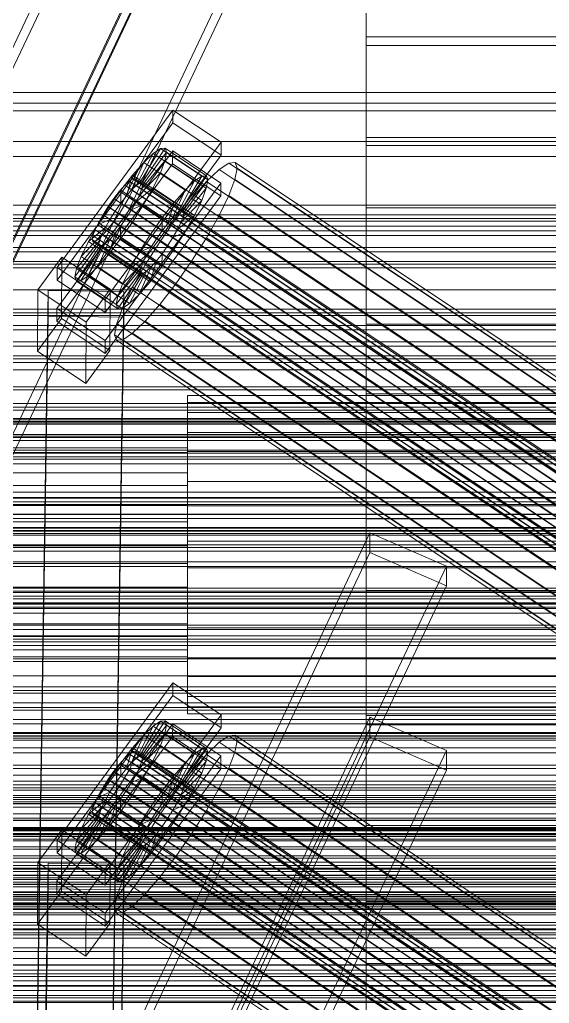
# Model space of a CAD drawing. Header units: millimetres. Extents: x -1970 to 59977, y -65068 to 6837.
# Drawn here: x -382.4 to -256.4, y -32616.7 to -32382.7 of the extents above; entities that cross this region are included whole.
import ezdxf

# ---------------------------------------------------------------- set-up
doc = ezdxf.new("R2010")
doc.units = ezdxf.units.MM
for name, color, linetype, lineweight in [('frontal_C01', 7, 'Continuous', 0), ('frontal_C02', 7, 'Continuous', 0), ('frontal_C03', 7, 'Continuous', 0), ('frontal_C03-dry', 7, 'Continuous', 0)]:
    doc.layers.add(name, color=color, linetype=linetype, lineweight=lineweight)

msp = doc.modelspace()

# ---------------------------------------------------------------- linework, layer by layer
at = {"layer": 'frontal_C01'}
for p, q in [((-439.114, -32505.516), (-299.114, -32210.225)), ((-439.114, -32510.386), (-299.114, -32215.095)), ((-280.886, -32218.066), (-420.886, -32513.357)), ((-420.886, -32518.227), (-280.886, -32222.936)), ((-439.114, -32551.172), (-299.114, -32255.881)), ((-439.114, -32556.042), (-299.114, -32260.751)), ((-280.886, -32263.722), (-420.886, -32559.014)), ((-420.886, -32563.884), (-280.886, -32268.593)), ((-300, -32358.508), (-300, -32388.85)), ((-300, -32412.647), (-300, -32376.767)), ((-300, -32388.85), (-300, -32427.445)), ((300, -32388.85), (-300, -32388.85)), ((-373.501, -32441.64), (-345.969, -32404.196)), ((-345.981, -32407.24), (-345.969, -32404.196)), ((-345.969, -32404.196), (-334.501, -32411.85)), ((-345.981, -32407.24), (-373.513, -32444.684)), ((-334.513, -32414.893), (-345.981, -32407.24)), ((-334.501, -32411.85), (-362.033, -32449.293)), ((-353.892, -32421.627), (-348.918, -32413.349)), ((-353.378, -32421.586), (-347.835, -32413.263)), ((-348.918, -32413.349), (-350.645, -32414.507)), ((-347.835, -32413.263), (-348.918, -32413.349)), ((-348.918, -32413.349), (-339.088, -32419.909)), ((-347.835, -32413.263), (-338.005, -32419.823)), ((-347.47, -32414.255), (-347.835, -32413.263)), ((-334.501, -32411.85), (-334.513, -32414.893)), ((-300, -32455.157), (-300, -32412.647)), ((300, -32412.647), (-300, -32412.647)), ((-373.539, -32451.38), (-346.008, -32413.936)), ((-362.045, -32452.337), (-334.513, -32414.893)), ((-354.71, -32422.175), (-350.645, -32414.507)), ((-353.384, -32423.004), (-347.847, -32416.257)), ((-353.205, -32422.056), (-347.47, -32414.255)), ((-350.645, -32414.507), (-352.899, -32416.658)), ((-350.645, -32414.507), (-340.816, -32421.067)), ((-348.941, -32419.133), (-347.847, -32416.257)), ((-347.847, -32416.257), (-347.47, -32414.255)), ((-347.847, -32416.257), (-338.017, -32422.817)), ((-347.47, -32414.255), (-337.64, -32420.815)), ((-346.02, -32416.98), (-346.008, -32413.936)), ((-346.008, -32413.936), (-334.539, -32421.59)), ((-346.02, -32416.98), (-373.551, -32454.424)), ((-355.777, -32423.194), (-352.899, -32416.658)), ((-352.899, -32416.658), (-355.525, -32419.655)), ((-352.899, -32416.658), (-343.069, -32423.218)), ((-334.551, -32424.633), (-346.02, -32416.98)), ((-334.938, -32418.346), (-337.95, -32421.221)), ((-332.629, -32416.798), (-334.938, -32418.346)), ((-334.938, -32418.346), (-150.629, -32541.344)), ((-331.181, -32416.683), (-332.629, -32416.798)), ((-332.629, -32416.798), (-148.32, -32539.796)), ((-331.197, -32420.685), (-330.692, -32418.009)), ((-330.692, -32418.009), (-331.181, -32416.683)), ((-331.181, -32416.683), (-146.872, -32539.682)), ((-330.692, -32418.009), (-146.383, -32541.007)), ((-355.525, -32419.655), (-358.345, -32423.294)), ((-357.021, -32424.614), (-355.525, -32419.655)), ((-355.53, -32420.534), (-356.348, -32421.082)), ((-355.017, -32420.493), (-355.53, -32420.534)), ((-355.53, -32420.534), (-141.731, -32563.211)), ((-355.525, -32419.655), (-345.695, -32426.214)), ((-354.844, -32420.963), (-355.017, -32420.493)), ((-355.017, -32420.493), (-141.218, -32563.171)), ((-353.902, -32424.366), (-348.941, -32419.133)), ((-350.678, -32422.686), (-348.941, -32419.133)), ((-348.941, -32419.133), (-339.111, -32425.692)), ((-339.088, -32419.909), (-344.062, -32428.187)), ((-338.005, -32419.823), (-343.549, -32428.146)), ((-337.64, -32420.815), (-343.376, -32428.616)), ((-340.816, -32421.067), (-339.088, -32419.909)), ((-339.088, -32419.909), (-338.005, -32419.823)), ((-337.64, -32420.815), (-338.017, -32422.817)), ((-338.005, -32419.823), (-337.64, -32420.815)), ((-332.659, -32424.529), (-331.197, -32420.685)), ((-331.197, -32420.685), (-146.887, -32543.684)), ((-334.539, -32421.59), (-362.071, -32459.033)), ((-357.415, -32422.101), (-358.659, -32423.52)), ((-356.348, -32421.082), (-357.415, -32422.101)), ((-357.415, -32422.101), (-143.617, -32564.778)), ((-357.021, -32424.614), (-355.777, -32423.194)), ((-356.363, -32424.956), (-355.541, -32423.273)), ((-356.348, -32421.082), (-142.549, -32563.76)), ((-355.777, -32423.194), (-354.71, -32422.175)), ((-345.947, -32429.754), (-355.777, -32423.194)), ((-355.541, -32423.273), (-355.022, -32421.911)), ((-355.541, -32423.273), (-141.742, -32565.951)), ((-355.022, -32421.911), (-354.844, -32420.963)), ((-355.022, -32421.911), (-141.224, -32564.589)), ((-354.844, -32420.963), (-141.045, -32563.641)), ((-354.725, -32426.049), (-350.678, -32422.686)), ((-354.71, -32422.175), (-353.892, -32421.627)), ((-344.88, -32428.735), (-354.71, -32422.175)), ((-353.384, -32423.004), (-353.902, -32424.366)), ((-353.892, -32421.627), (-353.378, -32421.586)), ((-344.062, -32428.187), (-353.892, -32421.627)), ((-353.205, -32422.056), (-353.384, -32423.004)), ((-343.554, -32429.564), (-353.384, -32423.004)), ((-343.549, -32428.146), (-353.378, -32421.586)), ((-353.378, -32421.586), (-353.205, -32422.056)), ((-343.376, -32428.616), (-353.205, -32422.056)), ((-352.938, -32426.674), (-350.678, -32422.686)), ((-350.678, -32422.686), (-340.848, -32429.246)), ((-343.069, -32423.218), (-345.947, -32429.754)), ((-345.695, -32426.214), (-343.069, -32423.218)), ((-340.816, -32421.067), (-344.88, -32428.735)), ((-338.017, -32422.817), (-343.554, -32429.564)), ((-343.069, -32423.218), (-340.816, -32421.067)), ((-337.95, -32421.221), (-341.461, -32425.227)), ((-338.017, -32422.817), (-339.111, -32425.692)), ((-337.95, -32421.221), (-153.641, -32544.219)), ((-334.539, -32421.59), (-334.551, -32424.633)), ((-362.083, -32462.077), (-334.551, -32424.633)), ((-359.995, -32425.244), (-361.332, -32427.154)), ((-358.345, -32423.294), (-361.166, -32427.327)), ((-358.659, -32423.52), (-359.995, -32425.244)), ((-146.196, -32567.922), (-359.995, -32425.244)), ((-358.659, -32423.52), (-144.861, -32566.198)), ((-358.345, -32423.294), (-358.357, -32426.337)), ((-358.357, -32426.337), (-357.021, -32424.614)), ((-348.515, -32429.853), (-358.345, -32423.294)), ((-357.434, -32426.845), (-356.363, -32424.956)), ((-347.191, -32431.173), (-357.021, -32424.614)), ((-356.363, -32424.956), (-142.565, -32567.634)), ((-353.902, -32424.366), (-354.725, -32426.049)), ((-344.073, -32430.926), (-353.902, -32424.366)), ((-341.461, -32425.227), (-345.231, -32430.092)), ((-341.461, -32425.227), (-157.152, -32548.225)), ((-334.981, -32429.279), (-332.659, -32424.529)), ((-332.659, -32424.529), (-148.35, -32547.528)), ((-361.166, -32427.327), (-363.797, -32431.479)), ((-361.332, -32427.154), (-362.578, -32429.121)), ((-361.332, -32427.154), (-147.533, -32569.832)), ((-359.693, -32428.248), (-361.166, -32427.327)), ((-361.166, -32427.327), (-351.336, -32433.887)), ((-359.693, -32428.248), (-358.357, -32426.337)), ((-358.68, -32428.812), (-357.434, -32426.845)), ((-358.357, -32426.337), (-348.527, -32432.897)), ((-357.434, -32426.845), (-143.635, -32569.523)), ((-355.796, -32427.939), (-357.042, -32429.906)), ((-354.725, -32426.049), (-355.796, -32427.939)), ((-355.796, -32427.939), (-352.938, -32426.674)), ((-345.966, -32434.499), (-355.796, -32427.939)), ((-355.569, -32430.827), (-352.938, -32426.674)), ((-344.895, -32432.609), (-354.725, -32426.049)), ((-352.938, -32426.674), (-343.108, -32433.234)), ((-348.515, -32429.853), (-345.695, -32426.214)), ((-345.695, -32426.214), (-347.191, -32431.173)), ((-339.111, -32425.692), (-344.073, -32430.926)), ((-339.111, -32425.692), (-340.848, -32429.246)), ((-300, -32427.445), (-300, -32471.662)), ((300, -32427.445), (-300, -32427.445)), ((-360.939, -32430.215), (-363.797, -32431.479)), ((-362.578, -32429.121), (-363.648, -32431.011)), ((-362.578, -32429.121), (-148.779, -32571.799)), ((-362.01, -32432.104), (-360.939, -32430.215)), ((-360.939, -32430.215), (-359.693, -32428.248)), ((-351.109, -32436.775), (-360.939, -32430.215)), ((-360.017, -32430.723), (-358.68, -32428.812)), ((-349.863, -32434.808), (-359.693, -32428.248)), ((-358.68, -32428.812), (-144.881, -32571.49)), ((-357.042, -32429.906), (-358.378, -32431.816)), ((-357.042, -32429.906), (-355.569, -32430.827)), ((-347.212, -32436.466), (-357.042, -32429.906)), ((-351.336, -32433.887), (-348.515, -32429.853)), ((-345.231, -32430.092), (-349.002, -32435.484)), ((-348.527, -32432.897), (-348.515, -32429.853)), ((-345.947, -32429.754), (-347.191, -32431.173)), ((-344.88, -32428.735), (-345.947, -32429.754)), ((-160.922, -32553.09), (-345.231, -32430.092)), ((-340.848, -32429.246), (-344.895, -32432.609)), ((-344.062, -32428.187), (-344.88, -32428.735)), ((-344.073, -32430.926), (-343.554, -32429.564)), ((-343.549, -32428.146), (-344.062, -32428.187)), ((-343.554, -32429.564), (-343.376, -32428.616)), ((-343.376, -32428.616), (-343.549, -32428.146)), ((-340.848, -32429.246), (-343.108, -32433.234)), ((-338.003, -32434.612), (-334.981, -32429.279)), ((-334.981, -32429.279), (-150.672, -32552.278)), ((-363.797, -32431.479), (-366.057, -32435.468)), ((-362.01, -32432.104), (-366.057, -32435.468)), ((-363.648, -32431.011), (-364.471, -32432.694)), ((-363.797, -32431.479), (-353.967, -32438.039)), ((-363.648, -32431.011), (-149.85, -32573.689)), ((-362.833, -32433.787), (-362.01, -32432.104)), ((-362.596, -32433.866), (-361.352, -32432.447)), ((-352.18, -32438.664), (-362.01, -32432.104)), ((-361.352, -32432.447), (-360.017, -32430.723)), ((-361.352, -32432.447), (-147.554, -32575.124)), ((-360.017, -32430.723), (-146.218, -32573.401)), ((-358.378, -32431.816), (-359.714, -32433.54)), ((-358.39, -32434.86), (-355.569, -32430.827)), ((-358.378, -32431.816), (-358.39, -32434.86)), ((-348.548, -32438.376), (-358.378, -32431.816)), ((-355.569, -32430.827), (-345.739, -32437.387)), ((-347.191, -32431.173), (-348.527, -32432.897)), ((-345.966, -32434.499), (-344.895, -32432.609)), ((-344.895, -32432.609), (-344.073, -32430.926)), ((-362.833, -32433.787), (-367.794, -32439.021)), ((-364.989, -32434.056), (-365.168, -32435.004)), ((-364.471, -32432.694), (-364.989, -32434.056)), ((-364.989, -32434.056), (-151.191, -32576.734)), ((-364.482, -32435.433), (-363.664, -32434.885)), ((-364.471, -32432.694), (-150.672, -32575.372)), ((-360.958, -32434.959), (-363.836, -32441.496)), ((-363.664, -32434.885), (-362.596, -32433.866)), ((-363.664, -32434.885), (-149.865, -32577.563)), ((-363.351, -32435.149), (-362.833, -32433.787)), ((-353.003, -32440.347), (-362.833, -32433.787)), ((-362.596, -32433.866), (-148.798, -32576.544)), ((-360.958, -32434.959), (-362.025, -32435.978)), ((-359.714, -32433.54), (-361.21, -32438.499)), ((-361.21, -32438.499), (-358.39, -32434.86)), ((-359.714, -32433.54), (-360.958, -32434.959)), ((-351.128, -32441.519), (-360.958, -32434.959)), ((-349.884, -32440.1), (-359.714, -32433.54)), ((-358.39, -32434.86), (-348.56, -32441.42)), ((-353.967, -32438.039), (-351.336, -32433.887)), ((-351.336, -32433.887), (-349.863, -32434.808)), ((-349.863, -32434.808), (-351.109, -32436.775)), ((-348.527, -32432.897), (-349.863, -32434.808)), ((-347.212, -32436.466), (-345.966, -32434.499)), ((-343.108, -32433.234), (-345.966, -32434.499)), ((-343.108, -32433.234), (-345.739, -32437.387)), ((-341.52, -32440.163), (-338.003, -32434.612)), ((-338.003, -32434.612), (-153.694, -32557.61)), ((-363.53, -32436.097), (-369.265, -32443.898)), ((-363.357, -32436.567), (-368.9, -32444.89)), ((-363.351, -32435.149), (-368.888, -32441.896)), ((-362.843, -32436.526), (-367.817, -32444.804)), ((-366.057, -32435.468), (-367.794, -32439.021)), ((-362.025, -32435.978), (-366.09, -32443.646)), ((-366.057, -32435.468), (-356.228, -32442.028)), ((-365.168, -32435.004), (-364.995, -32435.474)), ((-365.168, -32435.004), (-151.369, -32577.682)), ((-364.995, -32435.474), (-364.482, -32435.433)), ((-364.995, -32435.474), (-151.196, -32578.152)), ((-364.482, -32435.433), (-150.683, -32578.111)), ((-363.53, -32436.097), (-363.351, -32435.149)), ((-363.357, -32436.567), (-363.53, -32436.097)), ((-353.7, -32442.657), (-363.53, -32436.097)), ((-362.843, -32436.526), (-363.357, -32436.567)), ((-353.527, -32443.127), (-363.357, -32436.567)), ((-353.521, -32441.709), (-363.351, -32435.149)), ((-362.025, -32435.978), (-362.843, -32436.526)), ((-353.014, -32443.086), (-362.843, -32436.526)), ((-352.196, -32442.538), (-362.025, -32435.978)), ((-353.967, -32438.039), (-351.109, -32436.775)), ((-349.002, -32435.484), (-352.519, -32441.035)), ((-351.109, -32436.775), (-352.18, -32438.664)), ((-349.002, -32435.484), (-164.693, -32558.482)), ((-348.548, -32438.376), (-347.212, -32436.466)), ((-345.739, -32437.387), (-347.212, -32436.466)), ((-378.086, -32446.968), (-372.35, -32439.167)), ((-372.408, -32453.777), (-372.35, -32439.167)), ((-372.35, -32439.167), (-360.882, -32446.82)), ((-367.794, -32439.021), (-368.888, -32441.896)), ((-367.794, -32439.021), (-357.964, -32445.581)), ((-363.836, -32441.496), (-361.21, -32438.499)), ((-361.21, -32438.499), (-351.38, -32445.059)), ((-356.228, -32442.028), (-353.967, -32438.039)), ((-356.228, -32442.028), (-352.18, -32438.664)), ((-352.18, -32438.664), (-353.003, -32440.347)), ((-349.884, -32440.1), (-348.548, -32438.376)), ((-345.739, -32437.387), (-348.56, -32441.42)), ((-348.56, -32441.42), (-348.548, -32438.376)), ((-373.501, -32441.64), (-373.513, -32444.684)), ((-362.033, -32449.293), (-373.501, -32441.64)), ((-368.888, -32441.896), (-369.265, -32443.898)), ((-368.888, -32441.896), (-359.058, -32448.456)), ((-366.09, -32443.646), (-363.836, -32441.496)), ((-363.836, -32441.496), (-354.006, -32448.056)), ((-359.058, -32448.456), (-353.521, -32441.709)), ((-357.964, -32445.581), (-353.003, -32440.347)), ((-352.519, -32441.035), (-355.541, -32446.367)), ((-354.006, -32448.056), (-351.128, -32441.519)), ((-353.521, -32441.709), (-353.7, -32442.657)), ((-353.003, -32440.347), (-353.521, -32441.709)), ((-352.519, -32441.035), (-168.21, -32564.033)), ((-352.196, -32442.538), (-351.128, -32441.519)), ((-351.38, -32445.059), (-349.884, -32440.1)), ((-348.56, -32441.42), (-351.38, -32445.059)), ((-351.128, -32441.519), (-349.884, -32440.1)), ((-345.291, -32445.554), (-341.52, -32440.163)), ((-341.52, -32440.163), (-157.211, -32563.161)), ((-369.265, -32443.898), (-368.9, -32444.89)), ((-369.265, -32443.898), (-359.436, -32450.458)), ((-367.817, -32444.804), (-366.09, -32443.646)), ((-366.09, -32443.646), (-356.26, -32450.206)), ((-359.436, -32450.458), (-353.7, -32442.657)), ((-359.07, -32451.45), (-353.527, -32443.127)), ((-357.987, -32451.364), (-353.014, -32443.086)), ((-357.964, -32445.581), (-356.228, -32442.028)), ((-356.26, -32450.206), (-352.196, -32442.538)), ((-353.7, -32442.657), (-353.527, -32443.127)), ((-353.527, -32443.127), (-353.014, -32443.086)), ((-353.014, -32443.086), (-352.196, -32442.538)), ((-373.513, -32444.684), (-362.045, -32452.337)), ((-368.9, -32444.89), (-367.817, -32444.804)), ((-368.9, -32444.89), (-359.07, -32451.45)), ((-367.817, -32444.804), (-357.987, -32451.364)), ((-359.058, -32448.456), (-357.964, -32445.581)), ((-355.541, -32446.367), (-357.863, -32451.117)), ((-355.541, -32446.367), (-171.232, -32569.365)), ((-351.38, -32445.059), (-354.006, -32448.056)), ((-349.061, -32450.419), (-345.291, -32445.554)), ((-345.291, -32445.554), (-160.982, -32568.553)), ((-378.512, -32640.133), (-375.644, -32447.133)), ((-378.086, -32446.968), (-378.143, -32461.578)), ((-366.618, -32454.621), (-378.086, -32446.968)), ((-375.644, -32453.221), (-375.644, -32447.133)), ((-375.644, -32447.133), (-357.646, -32447.376)), ((-360.882, -32446.82), (-366.618, -32454.621)), ((-360.882, -32446.82), (-360.939, -32461.43)), ((-357.646, -32447.376), (-360.514, -32640.376)), ((-359.436, -32450.458), (-359.058, -32448.456)), ((-357.646, -32447.376), (-357.646, -32453.464)), ((-354.006, -32448.056), (-356.26, -32450.206)), ((-362.045, -32452.337), (-362.033, -32449.293)), ((-359.07, -32451.45), (-359.436, -32450.458)), ((-357.863, -32451.117), (-359.326, -32454.961)), ((-356.26, -32450.206), (-357.987, -32451.364)), ((-357.863, -32451.117), (-173.554, -32574.115)), ((-352.572, -32454.426), (-349.061, -32450.419)), ((-349.061, -32450.419), (-164.752, -32573.417)), ((-378.512, -32646.221), (-375.644, -32453.221)), ((-357.646, -32453.464), (-375.644, -32453.221)), ((-373.539, -32451.38), (-373.551, -32454.424)), ((-362.071, -32459.033), (-373.539, -32451.38)), ((-360.514, -32646.464), (-357.646, -32453.464)), ((-357.987, -32451.364), (-359.07, -32451.45)), ((-372.408, -32453.777), (-378.143, -32461.578)), ((-373.551, -32454.424), (-362.083, -32462.077)), ((-360.939, -32461.43), (-372.408, -32453.777)), ((-366.675, -32469.231), (-366.618, -32454.621)), ((-359.326, -32454.961), (-359.83, -32457.637)), ((-359.326, -32454.961), (-175.016, -32577.959)), ((-355.584, -32457.301), (-352.572, -32454.426)), ((-352.572, -32454.426), (-168.263, -32577.424)), ((-300, -32501.4), (-300, -32455.157)), ((-300, -32455.157), (300, -32455.157)), ((-359.83, -32457.637), (-359.341, -32458.963)), ((-359.83, -32457.637), (-175.521, -32580.635)), ((-357.893, -32458.848), (-355.584, -32457.301)), ((-355.584, -32457.301), (-171.275, -32580.299)), ((-362.083, -32462.077), (-362.071, -32459.033)), ((-359.341, -32458.963), (-357.893, -32458.848)), ((-359.341, -32458.963), (-175.032, -32581.961)), ((-357.893, -32458.848), (-173.584, -32581.846)), ((-378.143, -32461.578), (-366.675, -32469.231)), ((-366.675, -32469.231), (-360.939, -32461.43)), ((-342.5, -32476.171), (-342.5, -32472.077)), ((-342.5, -32472.077), (-342.5, -32473.747)), ((342.5, -32472.077), (-342.5, -32472.077)), ((-300, -32471.662), (-300, -32518.488)), ((300, -32471.662), (-300, -32471.662)), ((-342.5, -32473.747), (-342.5, -32480.929)), ((342.5, -32473.747), (-342.5, -32473.747)), ((-342.5, -32485.407), (-342.5, -32476.171)), ((342.5, -32476.171), (-342.5, -32476.171)), ((-342.5, -32480.929), (-342.5, -32492.528)), ((342.5, -32480.929), (-342.5, -32480.929)), ((-342.5, -32484.533), (-450.5, -32484.533)), ((-342.5, -32485.654), (-450.5, -32485.654)), ((-342.5, -32485.654), (-342.5, -32484.533)), ((-342.5, -32484.533), (-342.5, -32487.28)), ((-342.5, -32498.378), (-342.5, -32485.407)), ((342.5, -32485.407), (-342.5, -32485.407)), ((-342.5, -32490.474), (-342.5, -32485.654)), ((-342.5, -32487.28), (-450.5, -32487.28)), ((-342.5, -32487.28), (-342.5, -32493.478)), ((-342.5, -32490.474), (-450.5, -32490.474)), ((-342.5, -32498.257), (-342.5, -32490.474)), ((-342.5, -32493.478), (-450.5, -32493.478)), ((-342.5, -32492.528), (-342.5, -32506.778)), ((342.5, -32492.528), (-342.5, -32492.528)), ((-342.5, -32493.478), (-342.5, -32502.183)), ((-342.5, -32498.257), (-450.5, -32498.257)), ((-342.5, -32507.82), (-342.5, -32498.257)), ((-342.5, -32513.11), (-342.5, -32498.378)), ((-342.5, -32498.378), (342.5, -32498.378)), ((-450.5, -32502.183), (-342.5, -32502.183)), ((-342.5, -32502.183), (-342.5, -32512.069)), ((-300, -32548.226), (-300, -32501.4)), ((300, -32501.4), (-300, -32501.4)), ((-342.5, -32506.778), (-342.5, -32521.511)), ((342.5, -32506.778), (-342.5, -32506.778)), ((-342.5, -32507.82), (-450.5, -32507.82)), ((-342.5, -32517.706), (-342.5, -32507.82)), ((-342.5, -32512.069), (-450.5, -32512.069)), ((-342.5, -32512.069), (-342.5, -32521.632)), ((-342.5, -32527.361), (-342.5, -32513.11)), ((342.5, -32513.11), (-342.5, -32513.11)), ((-342.5, -32517.706), (-450.5, -32517.706)), ((-342.5, -32526.411), (-342.5, -32517.706)), ((-300, -32518.488), (-300, -32564.732)), ((300, -32518.488), (-300, -32518.488)), ((-342.5, -32521.511), (-342.5, -32534.482)), ((342.5, -32521.511), (-342.5, -32521.511)), ((-342.5, -32521.632), (-450.5, -32521.632)), ((-342.5, -32521.632), (-342.5, -32529.415)), ((-342.5, -32526.411), (-450.5, -32526.411)), ((-342.5, -32532.608), (-342.5, -32526.411)), ((-342.5, -32538.96), (-342.5, -32527.361)), ((342.5, -32527.361), (-342.5, -32527.361)), ((-342.5, -32529.415), (-450.5, -32529.415)), ((-342.5, -32529.415), (-342.5, -32534.234)), ((-342.5, -32532.608), (-450.5, -32532.608)), ((-342.5, -32535.356), (-342.5, -32532.608)), ((-342.5, -32534.234), (-450.5, -32534.234)), ((-342.5, -32535.356), (-450.5, -32535.356)), ((-342.5, -32534.234), (-342.5, -32535.356)), ((-342.5, -32534.482), (-342.5, -32543.718)), ((342.5, -32534.482), (-342.5, -32534.482)), ((-342.5, -32546.141), (-342.5, -32538.96)), ((342.5, -32538.96), (-342.5, -32538.96)), ((-373.501, -32577.878), (-345.969, -32540.434)), ((-345.981, -32543.478), (-345.969, -32540.434)), ((-345.969, -32540.434), (-334.501, -32548.088)), ((-345.981, -32543.478), (-373.513, -32580.922)), ((-334.513, -32551.131), (-345.981, -32543.478)), ((-342.5, -32543.718), (-342.5, -32547.812)), ((342.5, -32543.718), (-342.5, -32543.718)), ((-342.5, -32547.812), (-342.5, -32546.141)), ((342.5, -32546.141), (-342.5, -32546.141)), ((-334.501, -32548.088), (-362.033, -32585.531)), ((-353.892, -32557.865), (-348.918, -32549.587)), ((-353.378, -32557.824), (-347.835, -32549.502)), ((-348.918, -32549.587), (-350.645, -32550.745)), ((-347.835, -32549.502), (-348.918, -32549.587)), ((-348.918, -32549.587), (-339.088, -32556.147)), ((-347.835, -32549.502), (-338.005, -32556.062)), ((-347.47, -32550.493), (-347.835, -32549.502)), ((342.5, -32547.812), (-342.5, -32547.812)), ((-334.501, -32548.088), (-334.513, -32551.131)), ((-300, -32592.444), (-300, -32548.226)), ((300, -32548.226), (-300, -32548.226)), ((-373.539, -32587.618), (-346.008, -32550.175)), ((-362.045, -32588.575), (-334.513, -32551.131)), ((-354.71, -32558.413), (-350.645, -32550.745)), ((-353.205, -32558.294), (-347.47, -32550.493)), ((-350.645, -32550.745), (-352.899, -32552.896)), ((-350.645, -32550.745), (-340.816, -32557.305)), ((-347.847, -32552.495), (-347.47, -32550.493)), ((-347.47, -32550.493), (-337.64, -32557.053)), ((-346.02, -32553.218), (-346.008, -32550.175)), ((-346.008, -32550.175), (-334.539, -32557.828)), ((-346.02, -32553.218), (-373.551, -32590.662)), ((-355.777, -32559.432), (-352.899, -32552.896)), ((-352.899, -32552.896), (-355.525, -32555.893)), ((-353.384, -32559.242), (-347.847, -32552.495)), ((-352.899, -32552.896), (-343.069, -32559.456)), ((-348.941, -32555.371), (-347.847, -32552.495)), ((-347.847, -32552.495), (-338.017, -32559.055)), ((-334.551, -32560.872), (-346.02, -32553.218)), ((-332.629, -32553.036), (-334.938, -32554.584)), ((-331.181, -32552.922), (-332.629, -32553.036)), ((-332.629, -32553.036), (-148.32, -32676.035)), ((-331.197, -32556.924), (-330.692, -32554.247)), ((-330.692, -32554.247), (-331.181, -32552.922)), ((-331.181, -32552.922), (-146.872, -32675.92)), ((-330.692, -32554.247), (-146.383, -32677.246)), ((-355.525, -32555.893), (-358.345, -32559.532)), ((-357.021, -32560.852), (-355.525, -32555.893)), ((-355.525, -32555.893), (-345.695, -32562.453)), ((-353.902, -32560.604), (-348.941, -32555.371)), ((-350.678, -32558.924), (-348.941, -32555.371)), ((-348.941, -32555.371), (-339.111, -32561.931)), ((-339.088, -32556.147), (-344.062, -32564.425)), ((-338.005, -32556.062), (-343.549, -32564.384)), ((-340.816, -32557.305), (-339.088, -32556.147)), ((-339.088, -32556.147), (-338.005, -32556.062)), ((-338.005, -32556.062), (-337.64, -32557.053)), ((-334.938, -32554.584), (-337.95, -32557.459)), ((-334.938, -32554.584), (-150.629, -32677.582)), ((-334.539, -32557.828), (-362.071, -32595.271)), ((-357.415, -32558.339), (-358.659, -32559.758)), ((-356.348, -32557.32), (-357.415, -32558.339)), ((-357.415, -32558.339), (-143.617, -32701.017)), ((-355.53, -32556.772), (-356.348, -32557.32)), ((-356.348, -32557.32), (-142.549, -32699.998)), ((-355.777, -32559.432), (-354.71, -32558.413)), ((-355.541, -32559.511), (-355.022, -32558.149)), ((-355.017, -32556.731), (-355.53, -32556.772)), ((-355.53, -32556.772), (-141.731, -32699.45)), ((-355.022, -32558.149), (-354.844, -32557.201)), ((-355.022, -32558.149), (-141.224, -32700.827)), ((-354.844, -32557.201), (-355.017, -32556.731)), ((-355.017, -32556.731), (-141.218, -32699.409)), ((-354.844, -32557.201), (-141.045, -32699.879)), ((-354.725, -32562.287), (-350.678, -32558.924)), ((-354.71, -32558.413), (-353.892, -32557.865)), ((-344.88, -32564.973), (-354.71, -32558.413)), ((-353.892, -32557.865), (-353.378, -32557.824)), ((-344.062, -32564.425), (-353.892, -32557.865)), ((-353.205, -32558.294), (-353.384, -32559.242)), ((-343.549, -32564.384), (-353.378, -32557.824)), ((-353.378, -32557.824), (-353.205, -32558.294)), ((-343.376, -32564.854), (-353.205, -32558.294)), ((-352.938, -32562.912), (-350.678, -32558.924)), ((-350.678, -32558.924), (-340.848, -32565.484)), ((-340.816, -32557.305), (-344.88, -32564.973)), ((-337.64, -32557.053), (-343.376, -32564.854)), ((-343.069, -32559.456), (-340.816, -32557.305)), ((-337.95, -32557.459), (-341.461, -32561.465)), ((-337.64, -32557.053), (-338.017, -32559.055)), ((-337.95, -32557.459), (-153.641, -32680.457)), ((-334.539, -32557.828), (-334.551, -32560.872)), ((-332.659, -32560.768), (-331.197, -32556.924)), ((-331.197, -32556.924), (-146.887, -32679.922)), ((-362.083, -32598.315), (-334.551, -32560.872)), ((-358.345, -32559.532), (-361.166, -32563.565)), ((-358.659, -32559.758), (-359.995, -32561.482)), ((-358.659, -32559.758), (-144.861, -32702.436)), ((-358.345, -32559.532), (-358.357, -32562.575)), ((-358.357, -32562.575), (-357.021, -32560.852)), ((-348.515, -32566.092), (-358.345, -32559.532)), ((-357.434, -32563.084), (-356.363, -32561.194)), ((-357.021, -32560.852), (-355.777, -32559.432)), ((-347.191, -32567.412), (-357.021, -32560.852)), ((-356.363, -32561.194), (-355.541, -32559.511)), ((-356.363, -32561.194), (-142.565, -32703.872)), ((-345.947, -32565.992), (-355.777, -32559.432)), ((-355.541, -32559.511), (-141.742, -32702.189)), ((-353.902, -32560.604), (-354.725, -32562.287)), ((-353.384, -32559.242), (-353.902, -32560.604)), ((-344.073, -32567.164), (-353.902, -32560.604)), ((-343.554, -32565.802), (-353.384, -32559.242)), ((-343.069, -32559.456), (-345.947, -32565.992)), ((-345.695, -32562.453), (-343.069, -32559.456)), ((-338.017, -32559.055), (-343.554, -32565.802)), ((-338.017, -32559.055), (-339.111, -32561.931)), ((-334.981, -32565.518), (-332.659, -32560.768)), ((-332.659, -32560.768), (-148.35, -32683.766)), ((-361.166, -32563.565), (-363.797, -32567.717)), ((-361.332, -32563.393), (-362.578, -32565.359)), ((-359.995, -32561.482), (-361.332, -32563.393)), ((-361.332, -32563.393), (-147.533, -32706.07)), ((-359.693, -32564.486), (-361.166, -32563.565)), ((-361.166, -32563.565), (-351.336, -32570.125)), ((-146.196, -32704.16), (-359.995, -32561.482)), ((-359.693, -32564.486), (-358.357, -32562.575)), ((-358.68, -32565.05), (-357.434, -32563.084)), ((-358.357, -32562.575), (-348.527, -32569.135)), ((-357.434, -32563.084), (-143.635, -32705.761)), ((-354.725, -32562.287), (-355.796, -32564.177)), ((-355.796, -32564.177), (-352.938, -32562.912)), ((-355.569, -32567.065), (-352.938, -32562.912)), ((-344.895, -32568.847), (-354.725, -32562.287)), ((-352.938, -32562.912), (-343.108, -32569.472)), ((-348.515, -32566.092), (-345.695, -32562.453)), ((-345.695, -32562.453), (-347.191, -32567.412)), ((-341.461, -32561.465), (-345.231, -32566.33)), ((-339.111, -32561.931), (-344.073, -32567.164)), ((-341.461, -32561.465), (-157.152, -32684.464)), ((-339.111, -32561.931), (-340.848, -32565.484)), ((-362.578, -32565.359), (-363.648, -32567.249)), ((-362.578, -32565.359), (-148.779, -32708.037)), ((-360.939, -32566.453), (-359.693, -32564.486)), ((-360.017, -32566.961), (-358.68, -32565.05)), ((-349.863, -32571.046), (-359.693, -32564.486)), ((-358.68, -32565.05), (-144.881, -32707.728)), ((-355.796, -32564.177), (-357.042, -32566.144)), ((-345.966, -32570.737), (-355.796, -32564.177)), ((-345.947, -32565.992), (-347.191, -32567.412)), ((-344.88, -32564.973), (-345.947, -32565.992)), ((-340.848, -32565.484), (-344.895, -32568.847)), ((-344.062, -32564.425), (-344.88, -32564.973)), ((-344.073, -32567.164), (-343.554, -32565.802)), ((-343.549, -32564.384), (-344.062, -32564.425)), ((-343.554, -32565.802), (-343.376, -32564.854)), ((-343.376, -32564.854), (-343.549, -32564.384)), ((-340.848, -32565.484), (-343.108, -32569.472)), ((-338.003, -32570.85), (-334.981, -32565.518)), ((-334.981, -32565.518), (-150.672, -32688.516)), ((-300, -32564.732), (-300, -32607.242)), ((300, -32564.732), (-300, -32564.732)), ((-363.797, -32567.717), (-366.057, -32571.706)), ((-362.01, -32568.342), (-366.057, -32571.706)), ((-363.648, -32567.249), (-364.471, -32568.932)), ((-360.939, -32566.453), (-363.797, -32567.717)), ((-363.797, -32567.717), (-353.967, -32574.277)), ((-363.648, -32567.249), (-149.85, -32709.927)), ((-362.833, -32570.025), (-362.01, -32568.342)), ((-362.01, -32568.342), (-360.939, -32566.453)), ((-352.18, -32574.902), (-362.01, -32568.342)), ((-361.352, -32568.685), (-360.017, -32566.961)), ((-351.109, -32573.013), (-360.939, -32566.453)), ((-360.017, -32566.961), (-146.218, -32709.639)), ((-358.378, -32568.054), (-359.714, -32569.778)), ((-358.39, -32571.098), (-355.569, -32567.065)), ((-358.378, -32568.054), (-358.39, -32571.098)), ((-357.042, -32566.144), (-358.378, -32568.054)), ((-348.548, -32574.614), (-358.378, -32568.054)), ((-357.042, -32566.144), (-355.569, -32567.065)), ((-347.212, -32572.704), (-357.042, -32566.144)), ((-355.569, -32567.065), (-345.739, -32573.625)), ((-351.336, -32570.125), (-348.515, -32566.092)), ((-345.231, -32566.33), (-349.002, -32571.722)), ((-348.527, -32569.135), (-348.515, -32566.092)), ((-347.191, -32567.412), (-348.527, -32569.135)), ((-160.922, -32689.328), (-345.231, -32566.33)), ((-344.895, -32568.847), (-344.073, -32567.164)), ((-362.833, -32570.025), (-367.794, -32575.259)), ((-364.989, -32570.294), (-365.168, -32571.242)), ((-364.471, -32568.932), (-364.989, -32570.294)), ((-364.989, -32570.294), (-151.191, -32712.972)), ((-364.471, -32568.932), (-150.672, -32711.61)), ((-363.664, -32571.123), (-362.596, -32570.104)), ((-363.351, -32571.387), (-362.833, -32570.025)), ((-353.003, -32576.585), (-362.833, -32570.025)), ((-362.596, -32570.104), (-361.352, -32568.685)), ((-362.596, -32570.104), (-148.798, -32712.782)), ((-361.352, -32568.685), (-147.554, -32711.362)), ((-359.714, -32569.778), (-361.21, -32574.737)), ((-359.714, -32569.778), (-360.958, -32571.198)), ((-349.884, -32576.338), (-359.714, -32569.778)), ((-353.967, -32574.277), (-351.336, -32570.125)), ((-351.336, -32570.125), (-349.863, -32571.046)), ((-348.527, -32569.135), (-349.863, -32571.046)), ((-345.966, -32570.737), (-344.895, -32568.847)), ((-343.108, -32569.472), (-345.966, -32570.737)), ((-343.108, -32569.472), (-345.739, -32573.625)), ((-363.53, -32572.336), (-369.265, -32580.136)), ((-363.357, -32572.805), (-368.9, -32581.128)), ((-363.351, -32571.387), (-368.888, -32578.134)), ((-362.843, -32572.765), (-367.817, -32581.042)), ((-366.057, -32571.706), (-367.794, -32575.259)), ((-362.025, -32572.216), (-366.09, -32579.884)), ((-366.057, -32571.706), (-356.228, -32578.266)), ((-365.168, -32571.242), (-364.995, -32571.712)), ((-365.168, -32571.242), (-151.369, -32713.92)), ((-364.995, -32571.712), (-364.482, -32571.671)), ((-364.995, -32571.712), (-151.196, -32714.39)), ((-364.482, -32571.671), (-363.664, -32571.123)), ((-364.482, -32571.671), (-150.683, -32714.349)), ((-360.958, -32571.198), (-363.836, -32577.734)), ((-363.664, -32571.123), (-149.865, -32713.801)), ((-363.53, -32572.336), (-363.351, -32571.387)), ((-363.357, -32572.805), (-363.53, -32572.336)), ((-353.7, -32578.895), (-363.53, -32572.336)), ((-362.843, -32572.765), (-363.357, -32572.805)), ((-353.527, -32579.365), (-363.357, -32572.805)), ((-353.521, -32577.947), (-363.351, -32571.387)), ((-362.025, -32572.216), (-362.843, -32572.765)), ((-353.014, -32579.325), (-362.843, -32572.765)), ((-360.958, -32571.198), (-362.025, -32572.216)), ((-352.196, -32578.776), (-362.025, -32572.216)), ((-361.21, -32574.737), (-358.39, -32571.098)), ((-351.128, -32577.757), (-360.958, -32571.198)), ((-358.39, -32571.098), (-348.56, -32577.658)), ((-353.967, -32574.277), (-351.109, -32573.013)), ((-349.002, -32571.722), (-352.519, -32577.273)), ((-351.109, -32573.013), (-352.18, -32574.902)), ((-349.863, -32571.046), (-351.109, -32573.013)), ((-349.002, -32571.722), (-164.693, -32694.72)), ((-348.548, -32574.614), (-347.212, -32572.704)), ((-347.212, -32572.704), (-345.966, -32570.737)), ((-345.739, -32573.625), (-347.212, -32572.704)), ((-341.52, -32576.401), (-338.003, -32570.85)), ((-338.003, -32570.85), (-153.694, -32693.848)), ((-367.794, -32575.259), (-368.888, -32578.134)), ((-367.794, -32575.259), (-357.964, -32581.819)), ((-363.836, -32577.734), (-361.21, -32574.737)), ((-361.21, -32574.737), (-351.38, -32581.297)), ((-356.228, -32578.266), (-353.967, -32574.277)), ((-356.228, -32578.266), (-352.18, -32574.902)), ((-352.18, -32574.902), (-353.003, -32576.585)), ((-349.884, -32576.338), (-348.548, -32574.614)), ((-345.739, -32573.625), (-348.56, -32577.658)), ((-348.56, -32577.658), (-348.548, -32574.614)), ((-378.086, -32583.206), (-372.35, -32575.405)), ((-372.408, -32590.015), (-372.35, -32575.405)), ((-372.35, -32575.405), (-360.882, -32583.058)), ((-357.964, -32581.819), (-353.003, -32576.585)), ((-352.519, -32577.273), (-355.541, -32582.605)), ((-353.003, -32576.585), (-353.521, -32577.947)), ((-352.519, -32577.273), (-168.21, -32700.271)), ((-351.38, -32581.297), (-349.884, -32576.338)), ((-348.56, -32577.658), (-351.38, -32581.297)), ((-351.128, -32577.757), (-349.884, -32576.338)), ((-345.291, -32581.793), (-341.52, -32576.401)), ((-341.52, -32576.401), (-157.211, -32699.399)), ((-373.501, -32577.878), (-373.513, -32580.922)), ((-362.033, -32585.531), (-373.501, -32577.878)), ((-368.888, -32578.134), (-369.265, -32580.136)), ((-368.888, -32578.134), (-359.058, -32584.694)), ((-367.817, -32581.042), (-366.09, -32579.884)), ((-366.09, -32579.884), (-363.836, -32577.734)), ((-366.09, -32579.884), (-356.26, -32586.444)), ((-363.836, -32577.734), (-354.006, -32584.294)), ((-359.436, -32586.696), (-353.7, -32578.895)), ((-359.07, -32587.688), (-353.527, -32579.365)), ((-359.058, -32584.694), (-353.521, -32577.947)), ((-357.987, -32587.602), (-353.014, -32579.325)), ((-357.964, -32581.819), (-356.228, -32578.266)), ((-356.26, -32586.444), (-352.196, -32578.776)), ((-354.006, -32584.294), (-351.128, -32577.757)), ((-353.521, -32577.947), (-353.7, -32578.895)), ((-353.7, -32578.895), (-353.527, -32579.365)), ((-353.527, -32579.365), (-353.014, -32579.325)), ((-353.014, -32579.325), (-352.196, -32578.776)), ((-352.196, -32578.776), (-351.128, -32577.757)), ((-373.513, -32580.922), (-362.045, -32588.575)), ((-369.265, -32580.136), (-368.9, -32581.128)), ((-369.265, -32580.136), (-359.436, -32586.696)), ((-368.9, -32581.128), (-367.817, -32581.042)), ((-368.9, -32581.128), (-359.07, -32587.688)), ((-367.817, -32581.042), (-357.987, -32587.602)), ((-359.058, -32584.694), (-357.964, -32581.819)), ((-351.38, -32581.297), (-354.006, -32584.294)), ((-349.061, -32586.657), (-345.291, -32581.793)), ((-345.291, -32581.793), (-160.982, -32704.791)), ((-378.512, -32776.371), (-375.644, -32583.371)), ((-378.086, -32583.206), (-378.143, -32597.816)), ((-366.618, -32590.859), (-378.086, -32583.206)), ((-375.644, -32589.459), (-375.644, -32583.371)), ((-375.644, -32583.371), (-357.646, -32583.614)), ((-360.882, -32583.058), (-366.618, -32590.859)), ((-360.882, -32583.058), (-360.939, -32597.668)), ((-357.646, -32583.614), (-360.514, -32776.614)), ((-359.436, -32586.696), (-359.058, -32584.694)), ((-355.541, -32582.605), (-357.863, -32587.355)), ((-357.646, -32583.614), (-357.646, -32589.702)), ((-354.006, -32584.294), (-356.26, -32586.444)), ((-355.541, -32582.605), (-171.232, -32705.603)), ((-362.045, -32588.575), (-362.033, -32585.531)), ((-359.07, -32587.688), (-359.436, -32586.696)), ((-356.26, -32586.444), (-357.987, -32587.602)), ((-352.572, -32590.664), (-349.061, -32586.657)), ((-349.061, -32586.657), (-164.752, -32709.655)), ((-373.539, -32587.618), (-373.551, -32590.662)), ((-362.071, -32595.271), (-373.539, -32587.618)), ((-357.863, -32587.355), (-359.326, -32591.199)), ((-357.987, -32587.602), (-359.07, -32587.688)), ((-357.863, -32587.355), (-173.554, -32710.353)), ((-378.512, -32782.459), (-375.644, -32589.459)), ((-372.408, -32590.015), (-378.143, -32597.816)), ((-357.646, -32589.702), (-375.644, -32589.459)), ((-373.551, -32590.662), (-362.083, -32598.315)), ((-360.939, -32597.668), (-372.408, -32590.015)), ((-366.675, -32605.469), (-366.618, -32590.859)), ((-360.514, -32782.702), (-357.646, -32589.702)), ((-359.326, -32591.199), (-359.83, -32593.875)), ((-359.326, -32591.199), (-175.016, -32714.197)), ((-355.584, -32593.539), (-352.572, -32590.664)), ((-352.572, -32590.664), (-168.263, -32713.662)), ((-359.83, -32593.875), (-359.341, -32595.201)), ((-359.83, -32593.875), (-175.521, -32716.873)), ((-357.893, -32595.086), (-355.584, -32593.539)), ((-355.584, -32593.539), (-171.275, -32716.537)), ((-300, -32631.039), (-300, -32592.444)), ((300, -32592.444), (-300, -32592.444)), ((-362.083, -32598.315), (-362.071, -32595.271)), ((-359.341, -32595.201), (-357.893, -32595.086)), ((-359.341, -32595.201), (-175.032, -32718.199)), ((-357.893, -32595.086), (-173.584, -32718.084)), ((-378.143, -32597.816), (-366.675, -32605.469)), ((-366.675, -32605.469), (-360.939, -32597.668)), ((-300, -32607.242), (-300, -32643.122)), ((300, -32607.242), (-300, -32607.242))]:
    msp.add_line(p, q, dxfattribs=at)
at = {"layer": 'frontal_C02'}
for p, q in [((-300, -32550.456), (-300, -32386.787)), ((-300, -32386.787), (300, -32386.787)), ((-300, -32410.695), (-300, -32386.787)), ((300, -32410.695), (-300, -32410.695)), ((-300, -32410.695), (-300, -32574.364)), ((-439.114, -32801.266), (-299.114, -32504.801)), ((-299.114, -32509.477), (-299.114, -32504.801)), ((-299.114, -32504.801), (-280.886, -32512.674)), ((-439.114, -32805.942), (-299.114, -32509.477)), ((-280.886, -32517.35), (-299.114, -32509.477)), ((-280.886, -32512.674), (-420.886, -32809.138)), ((-280.886, -32512.674), (-280.886, -32517.35)), ((-420.886, -32813.814), (-280.886, -32517.35)), ((-439.114, -32845.106), (-299.114, -32548.641)), ((-299.114, -32553.317), (-299.114, -32548.641)), ((-299.114, -32548.641), (-280.886, -32556.513)), ((300, -32550.456), (-300, -32550.456)), ((-300, -32550.456), (-300, -32574.364)), ((-439.114, -32849.782), (-299.114, -32553.317)), ((-280.886, -32561.19), (-299.114, -32553.317)), ((-280.886, -32556.513), (-420.886, -32852.978)), ((-280.886, -32556.513), (-280.886, -32561.19)), ((-420.886, -32857.654), (-280.886, -32561.19)), ((-300, -32574.364), (300, -32574.364))]:
    msp.add_line(p, q, dxfattribs=at)
at = {"layer": 'frontal_C03'}
for p, q in [((1250, -32400.062), (-1250, -32400.062)), ((1250, -32402.554), (-1250, -32402.554)), ((1250, -32404.381), (-1250, -32404.381)), ((1250, -32411.687), (-1250, -32411.687)), ((1250, -32415.216), (-1250, -32415.216)), ((1250, -32426.838), (-1250, -32426.838)), ((1250, -32429.109), (-1250, -32429.109)), ((1250, -32429.991), (-1250, -32429.991)), ((1250, -32430.644), (-1250, -32430.644)), ((1250, -32431.828), (-1250, -32431.828)), ((1250, -32432.952), (-1250, -32432.952)), ((-1250, -32434.009), (1250, -32434.009)), ((1250, -32436.861), (-1250, -32436.861)), ((1250, -32437.918), (-1250, -32437.918)), ((1250, -32440.226), (-1250, -32440.226)), ((1250, -32440.879), (-1250, -32440.879)), ((1250, -32441.761), (-1250, -32441.761)), ((1250, -32446.975), (-1250, -32446.975)), ((1250, -32451.567), (-1250, -32451.567)), ((1250, -32452.448), (-1250, -32452.448)), ((1250, -32453.087), (-1250, -32453.087)), ((1250, -32453.102), (-1250, -32453.102)), ((1250, -32455.409), (-1250, -32455.409)), ((-1250, -32456.467), (1250, -32456.467)), ((1250, -32459.319), (-1250, -32459.319)), ((1250, -32460.376), (-1250, -32460.376)), ((1250, -32462.683), (-1250, -32462.683)), ((1250, -32463.337), (-1250, -32463.337)), ((1250, -32464.218), (-1250, -32464.218)), ((1250, -32470.726), (-1250, -32470.726)), ((1250, -32474.025), (-1250, -32474.025)), ((1250, -32474.906), (-1250, -32474.906)), ((1250, -32475.56), (-1250, -32475.56)), ((1570, -32478.303), (-1570, -32478.303)), ((1570, -32478.562), (-1570, -32478.562)), ((-1250, -32477.542), (1250, -32477.542)), ((1250, -32477.867), (-1250, -32477.867)), ((-1250, -32478.924), (1250, -32478.924)), ((1570, -32481.347), (-1570, -32481.347)), ((1250, -32481.776), (-1250, -32481.776)), ((1570, -32482.085), (-1570, -32482.085)), ((1250, -32482.834), (-1250, -32482.834)), ((1250, -32485.141), (-1250, -32485.141)), ((1250, -32485.795), (-1250, -32485.795)), ((1570, -32487.231), (-1570, -32487.231)), ((1570, -32488.335), (-1570, -32488.335)), ((1250, -32486.676), (-1250, -32486.676)), ((-1570, -32495.059), (1570, -32495.059)), ((1570, -32496.361), (-1570, -32496.361)), ((1250, -32496.472), (-1250, -32496.472)), ((1250, -32496.482), (-1250, -32496.482)), ((1250, -32497.364), (-1250, -32497.364)), ((1250, -32498.017), (-1250, -32498.017)), ((1250, -32500.325), (-1250, -32500.325)), ((-1250, -32501.382), (1250, -32501.382)), ((1570, -32503.639), (-1570, -32503.639)), ((1570, -32504.941), (-1570, -32504.941)), ((1250, -32503.528), (-1250, -32503.528)), ((1250, -32504.234), (-1250, -32504.234)), ((1250, -32505.291), (-1250, -32505.291)), ((1250, -32507.599), (-1250, -32507.599)), ((1250, -32508.252), (-1250, -32508.252)), ((1250, -32509.134), (-1250, -32509.134)), ((1570, -32511.665), (-1570, -32511.665)), ((1570, -32512.769), (-1570, -32512.769)), ((1570, -32517.915), (-1570, -32517.915)), ((1570, -32518.653), (-1570, -32518.653)), ((1250, -32518.94), (-1250, -32518.94)), ((1570, -32521.438), (-1570, -32521.438)), ((1250, -32519.821), (-1250, -32519.821)), ((1250, -32520.475), (-1250, -32520.475)), ((1570, -32521.697), (-1570, -32521.697)), ((1250, -32522.458), (-1250, -32522.458)), ((1250, -32522.782), (-1250, -32522.782)), ((-1250, -32523.84), (1250, -32523.84)), ((1250, -32526.692), (-1250, -32526.692)), ((1250, -32527.749), (-1250, -32527.749)), ((1250, -32529.274), (-1250, -32529.274)), ((1250, -32530.056), (-1250, -32530.056)), ((1250, -32530.71), (-1250, -32530.71)), ((1250, -32531.591), (-1250, -32531.591)), ((1250, -32541.398), (-1250, -32541.398)), ((1250, -32542.279), (-1250, -32542.279)), ((1250, -32542.932), (-1250, -32542.932)), ((1250, -32545.24), (-1250, -32545.24)), ((-1250, -32546.297), (1250, -32546.297)), ((1250, -32546.913), (-1250, -32546.913)), ((1250, -32549.149), (-1250, -32549.149)), ((1250, -32550.207), (-1250, -32550.207)), ((-1250, -32552.223), (1250, -32552.223)), ((1250, -32552.514), (-1250, -32552.514)), ((1250, -32553.025), (-1250, -32553.025)), ((1250, -32553.167), (-1250, -32553.167)), ((-1250, -32553.605), (1250, -32553.605)), ((1250, -32554.049), (-1250, -32554.049)), ((-1250, -32555.943), (1250, -32555.943)), ((-1250, -32557.072), (1250, -32557.072)), ((-1250, -32560.791), (1250, -32560.791)), ((-1250, -32562.388), (1250, -32562.388)), ((1250, -32563.855), (-1250, -32563.855)), ((1250, -32564.737), (-1250, -32564.737)), ((1250, -32565.39), (-1250, -32565.39)), ((-1250, -32567.235), (1250, -32567.235)), ((1250, -32567.697), (-1250, -32567.697)), ((1250, -32568.172), (-1250, -32568.172)), ((-1250, -32568.755), (1250, -32568.755)), ((-1250, -32569.191), (1250, -32569.191)), ((1250, -32571.607), (-1250, -32571.607)), ((1250, -32572.664), (-1250, -32572.664)), ((-1268, -32575.209), (1268, -32575.209)), ((1250, -32573.162), (-1250, -32573.162)), ((-1250, -32574.835), (1250, -32574.835)), ((1250, -32574.972), (-1250, -32574.972)), ((-1268, -32575.433), (1268, -32575.433)), ((-1268, -32575.597), (1268, -32575.597)), ((-1268, -32576.255), (1268, -32576.255)), ((-1268, -32576.572), (1268, -32576.572)), ((-1268, -32577.619), (1268, -32577.619)), ((1250, -32575.625), (-1250, -32575.625)), ((1250, -32576.506), (-1250, -32576.506)), ((1250, -32577.017), (-1250, -32577.017)), ((-1268, -32578.068), (1268, -32578.068)), ((-1268, -32579.431), (1268, -32579.431)), ((-1268, -32579.981), (1268, -32579.981)), ((-1268, -32581.568), (1268, -32581.568)), ((1268, -32582.182), (-1268, -32582.182)), ((-1268, -32583.886), (1268, -32583.886)), ((-1268, -32584.521), (1268, -32584.521)), ((-1250, -32583.074), (1250, -32583.074)), ((-1268, -32586.224), (1268, -32586.224)), ((-1268, -32586.838), (1268, -32586.838)), ((1250, -32584.784), (-1250, -32584.784)), ((-1250, -32585.332), (1250, -32585.332)), ((1250, -32586.313), (-1250, -32586.313)), ((-1268, -32588.425), (1268, -32588.425)), ((-1268, -32588.975), (1268, -32588.975)), ((1250, -32587.194), (-1250, -32587.194)), ((1250, -32587.848), (-1250, -32587.848)), ((1250, -32588.313), (-1250, -32588.313)), ((-1268, -32590.339), (1268, -32590.339)), ((-1268, -32590.788), (1268, -32590.788)), ((1250, -32590.155), (-1250, -32590.155)), ((-1250, -32591.212), (1250, -32591.212)), ((-1250, -32591.389), (1250, -32591.389)), ((-1268, -32591.834), (1268, -32591.834)), ((-1268, -32592.151), (1268, -32592.151)), ((-1268, -32592.809), (1268, -32592.809)), ((-1268, -32592.973), (1268, -32592.973)), ((-1268, -32593.197), (1268, -32593.197)), ((-1250, -32593.571), (1250, -32593.571)), ((1250, -32594.065), (-1250, -32594.065)), ((1250, -32595.122), (-1250, -32595.122)), ((1250, -32595.619), (-1250, -32595.619)), ((1250, -32597.429), (-1250, -32597.429)), ((1250, -32597.446), (-1250, -32597.446)), ((1250, -32598.083), (-1250, -32598.083)), ((1250, -32598.964), (-1250, -32598.964)), ((-1250, -32599.215), (1250, -32599.215)), ((1250, -32599.938), (-1250, -32599.938)), ((-1250, -32601.171), (1250, -32601.171)), ((-1250, -32606.018), (1250, -32606.018)), ((-1250, -32607.615), (1250, -32607.615)), ((1250, -32608.77), (-1250, -32608.77)), ((1250, -32609.652), (-1250, -32609.652)), ((1250, -32610.305), (-1250, -32610.305)), ((-1250, -32611.334), (1250, -32611.334)), ((-1250, -32612.463), (1250, -32612.463)), ((1250, -32612.613), (-1250, -32612.613)), ((-1250, -32613.67), (1250, -32613.67)), ((-1250, -32614.801), (1250, -32614.801)), ((-1250, -32615.386), (1250, -32615.386)), ((-1250, -32616.183), (1250, -32616.183)), ((1250, -32616.522), (-1250, -32616.522))]:
    msp.add_line(p, q, dxfattribs=at)
at = {"layer": 'frontal_C03-dry'}
for p, q in [((-1290, -32466), (1290, -32466)), ((1290, -32470), (-1290, -32470)), ((1290, -32500.375), (-1290, -32500.375)), ((-1290, -32504.375), (1290, -32504.375)), ((1290, -32534.75), (-1290, -32534.75)), ((-1290, -32538.75), (1290, -32538.75)), ((1250, -32560), (-1250, -32560)), ((-1250, -32566), (1250, -32566)), ((1290, -32569.125), (-1290, -32569.125)), ((-1250, -32570), (1250, -32570)), ((-1290, -32573.125), (1290, -32573.125)), ((-1250, -32594.375), (1250, -32594.375)), ((1250, -32600.375), (-1250, -32600.375)), ((1290, -32603.5), (-1290, -32603.5)), ((1250, -32604.375), (-1250, -32604.375)), ((-1290, -32607.5), (1290, -32607.5))]:
    msp.add_line(p, q, dxfattribs=at)

doc.saveas('drawing.dxf')
